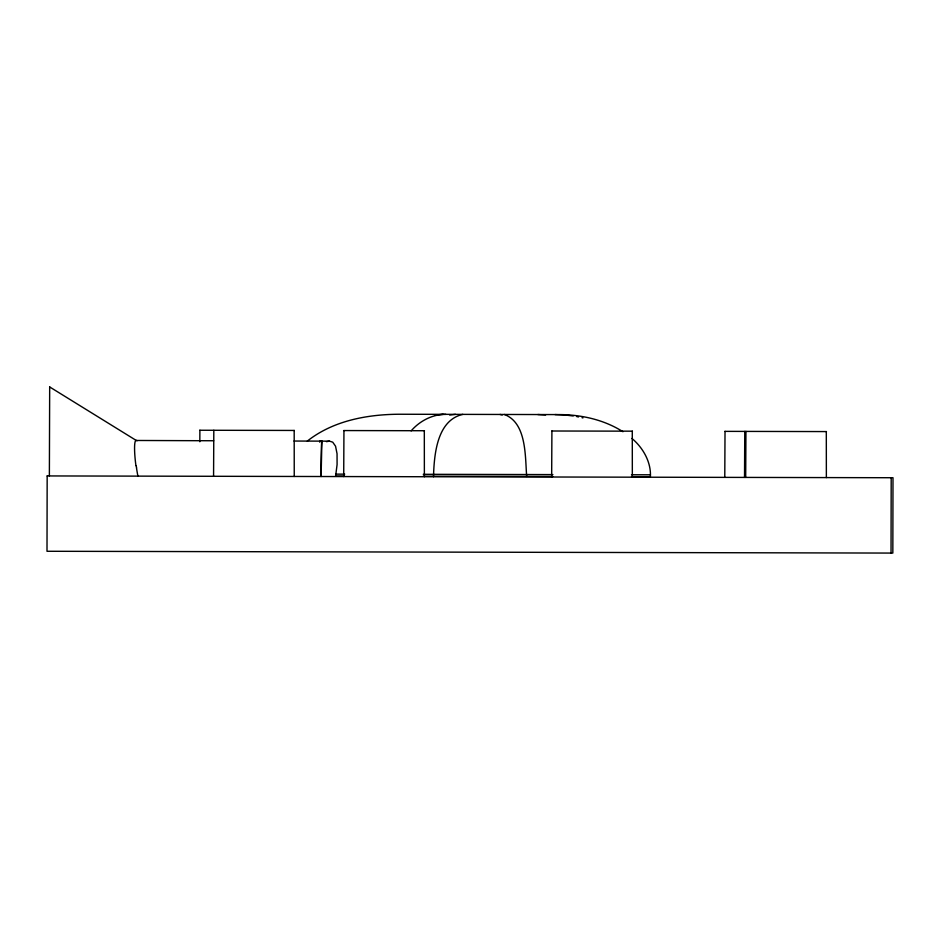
<?xml version="1.0" encoding="UTF-8"?>
<svg xmlns="http://www.w3.org/2000/svg" width="940" height="940" viewBox="0 0 940 940"><rect width="100%" height="100%" fill="white"/><g stroke="black" fill="none" stroke-linecap="round" stroke-linejoin="round"><path stroke-width="1.41" d="M526.682 476.439C525.084 456.499 526.835 422.906 504.345 414.47M631.48 476.662L650.409 476.697C651.185 462.081 643.054 447.793 631.95 438.451M891.038 553.072L891.202 477.731M49.374 475.946L49.679 386.928M199.821 441.753L199.879 430.25M213.568 476.298L213.815 430.285M343.699 476.568L343.946 430.555M551.663 477.015L551.909 431.002M724.775 477.379L725.022 431.366M744.527 477.426L744.774 431.413M745.69 477.426L745.937 431.413M319.753 442.211L319.847 441.13L321.903 441.166L321.092 476.521A25.227 0.752 -89.8 0 1 321.856 441.13M344.381 476.051L335.615 476.063L337.084 464.63L337.049 453.738L335.545 446.195L332.725 442.176L329.588 441.166L294.02 441.036M411.144 430.873C419.757 420.92 432.518 414.235 445.83 414.34M307.321 441.083C332.854 420.873 366.588 414.517 398.454 414.246L559.535 414.587C581.637 414.704 604.161 419.781 622.962 431.719M326.486 441.671L329.399 441.154M449.673 415.045L455.465 414.364M435.079 415.01L443.175 414.34M462.774 414.376C436.877 420.321 434.139 454.748 433.505 476.756M199.726 430.25L294.338 430.45M343.793 430.555L424.469 430.731M551.756 431.002L632.432 431.166M724.869 431.366L826.46 431.578M335.991 474.136L344.698 474.148M423.282 474.312L552.885 474.594M631.48 474.759L650.409 474.794M423.27 476.216L552.885 476.486M213.662 440.754L136.171 440.472A25.051 3.454 82.3 0 0 135.936 465.747M555.023 414.575L565.351 415.034M537.856 414.54L545.623 414.998M500.045 414.458L502.289 414.987M566.221 415.116L573.236 415.997M576.772 416.608L578.535 416.949M582.048 417.724L582.929 417.936M49.679 386.951L136.359 440.519A25.791 3.231 82.5 0 1 137.064 440.789M136.547 467.92L136.23 465.7M826.307 431.578L826.366 477.591M632.279 431.166L632.338 477.179M424.316 430.731L424.375 476.745M294.185 430.45L294.243 476.463M137.933 476.228A25.815 3.713 82.4 0 1 136.512 467.944M47.165 475.934L47 551.275L892.836 553.072L893 477.731L47.165 475.934"/></g></svg>
